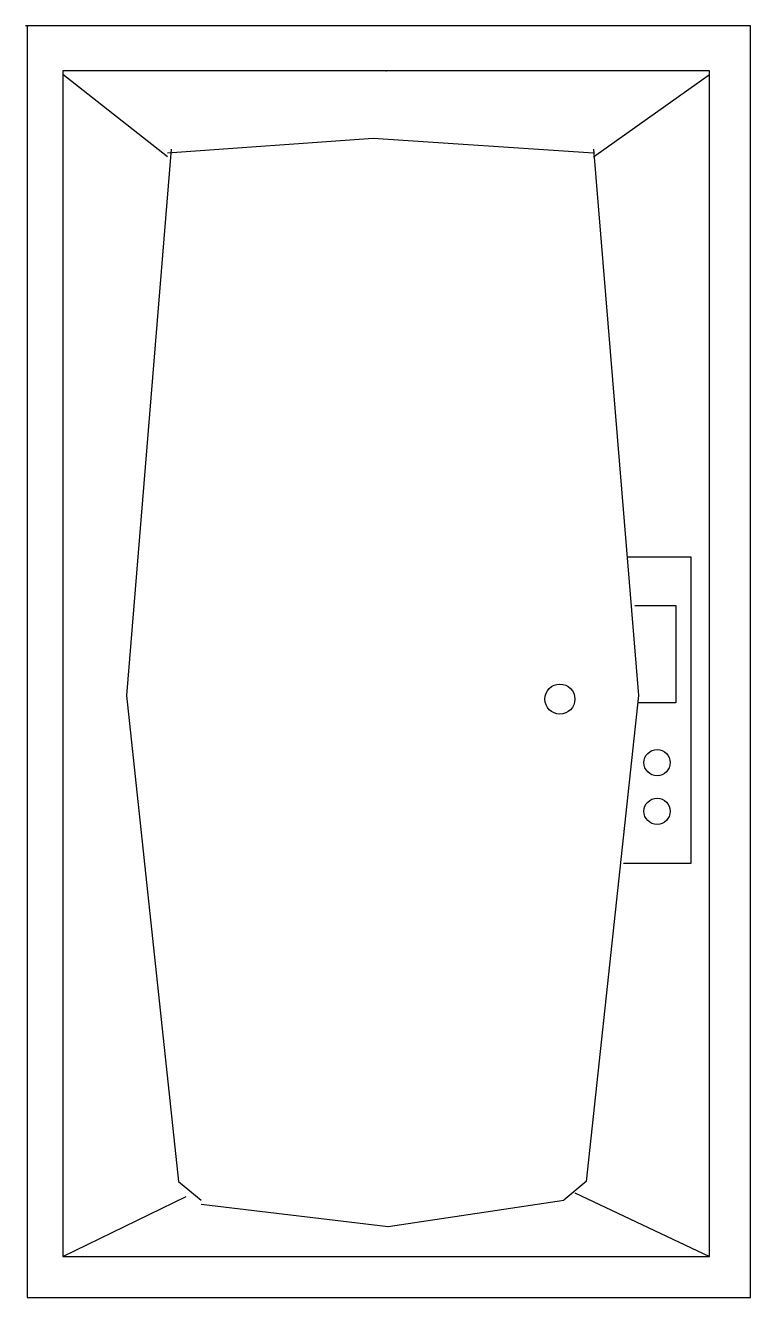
# Model space of a CAD drawing. Header units: metres. Extents: x -0.43 to 0.43, y -1.52 to 0.
import ezdxf

# ---------------------------------------------------------------- set-up
doc = ezdxf.new("R2010")
doc.units = ezdxf.units.M

msp = doc.modelspace()

# ---------------------------------------------------------------- linework, layer by layer
for p, q in [((0.434, 0), (-0.434, 0)), ((-0.4319, 0.0005), (-0.4319, -1.5225)), ((0.434, -1.5225), (0.434, 0)), ((0.3848, -0.0537), (-0.3893, -0.0537)), ((-0.3893, -0.0537), (-0.3893, -1.4732)), ((-0.264, -0.1567), (-0.3893, -0.0582)), ((0.2461, -0.1567), (0.3848, -0.0582)), ((0.3848, -1.4732), (0.3848, -0.0537)), ((-0.264, -0.1522), (-0.0179, -0.1343)), ((-0.0179, -0.1343), (0.2461, -0.1522)), ((-0.2595, -0.1478), (-0.3132, -0.8015)), ((0.2461, -0.1478), (0.2998, -0.8015)), ((0.2863, -0.6358), (0.3624, -0.6358)), ((0.3624, -0.6358), (0.3624, -1.003)), ((0.2953, -0.6941), (0.3445, -0.6941)), ((0.3445, -0.6941), (0.3445, -0.8105)), ((-0.3132, -0.8015), (-0.2506, -1.3836)), ((0.2998, -0.8015), (0.2371, -1.3836)), ((0.3445, -0.8105), (0.2998, -0.8105)), ((0.3624, -1.003), (0.2819, -1.003)), ((-0.2506, -1.3836), (-0.2237, -1.406)), ((0.2371, -1.3836), (0.2103, -1.406)), ((0.2237, -1.3971), (0.3848, -1.4732)), ((-0.3893, -1.4732), (-0.2416, -1.4016)), ((-0.2237, -1.4105), (0, -1.4374)), ((0, -1.4374), (0.2103, -1.406)), ((-0.3893, -1.4732), (0.3848, -1.4732)), ((-0.4319, -1.5225), (0.434, -1.5225))]:
    msp.add_line(p, q)
for centre, radius in [((0.2058, -0.806), 0.018), ((0.3221, -0.8821), 0.0157), ((0.3221, -0.9403), 0.0157)]:
    msp.add_circle(centre, radius)
msp.add_point((-0.0022, -0.0537))

doc.saveas('drawing.dxf')
